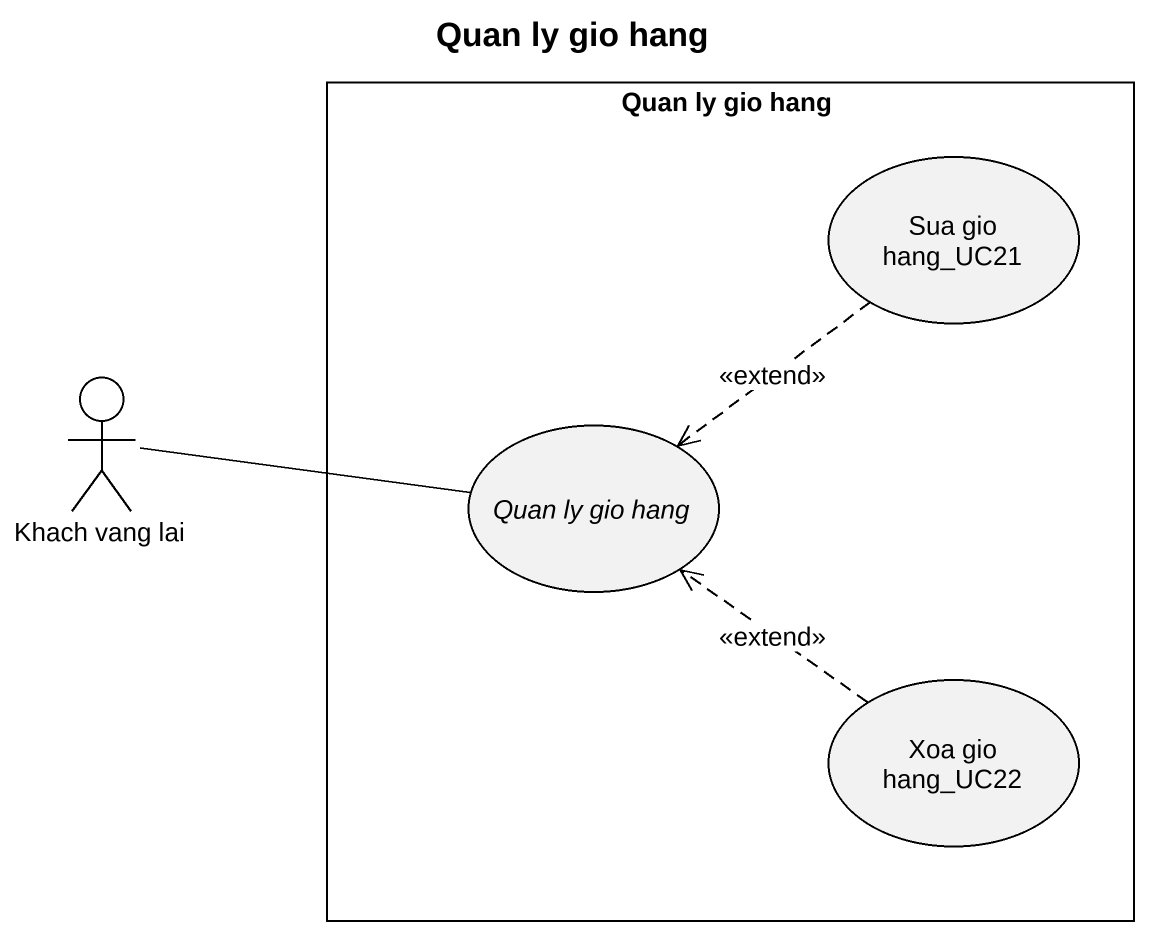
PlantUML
@startuml
title Quan ly gio hang
rectangle "Quan ly gio hang" as Quan_ly_gio_hang {
  usecase "Sua gio hang_UC21" as Sua_gio_hang_UC21
  usecase "Quan ly gio hang" as Quan_ly_gio_hang_2
  usecase "Xoa gio hang_UC22" as Xoa_gio_hang_UC22
}
actor "Khach vang lai" as Khach_vang_lai
Sua_gio_hang_UC21 ..> Quan_ly_gio_hang_2 : <<extend>>
Khach_vang_lai -right- Quan_ly_gio_hang_2
Xoa_gio_hang_UC22 .up.> Quan_ly_gio_hang_2 : <<extend>>
@enduml
